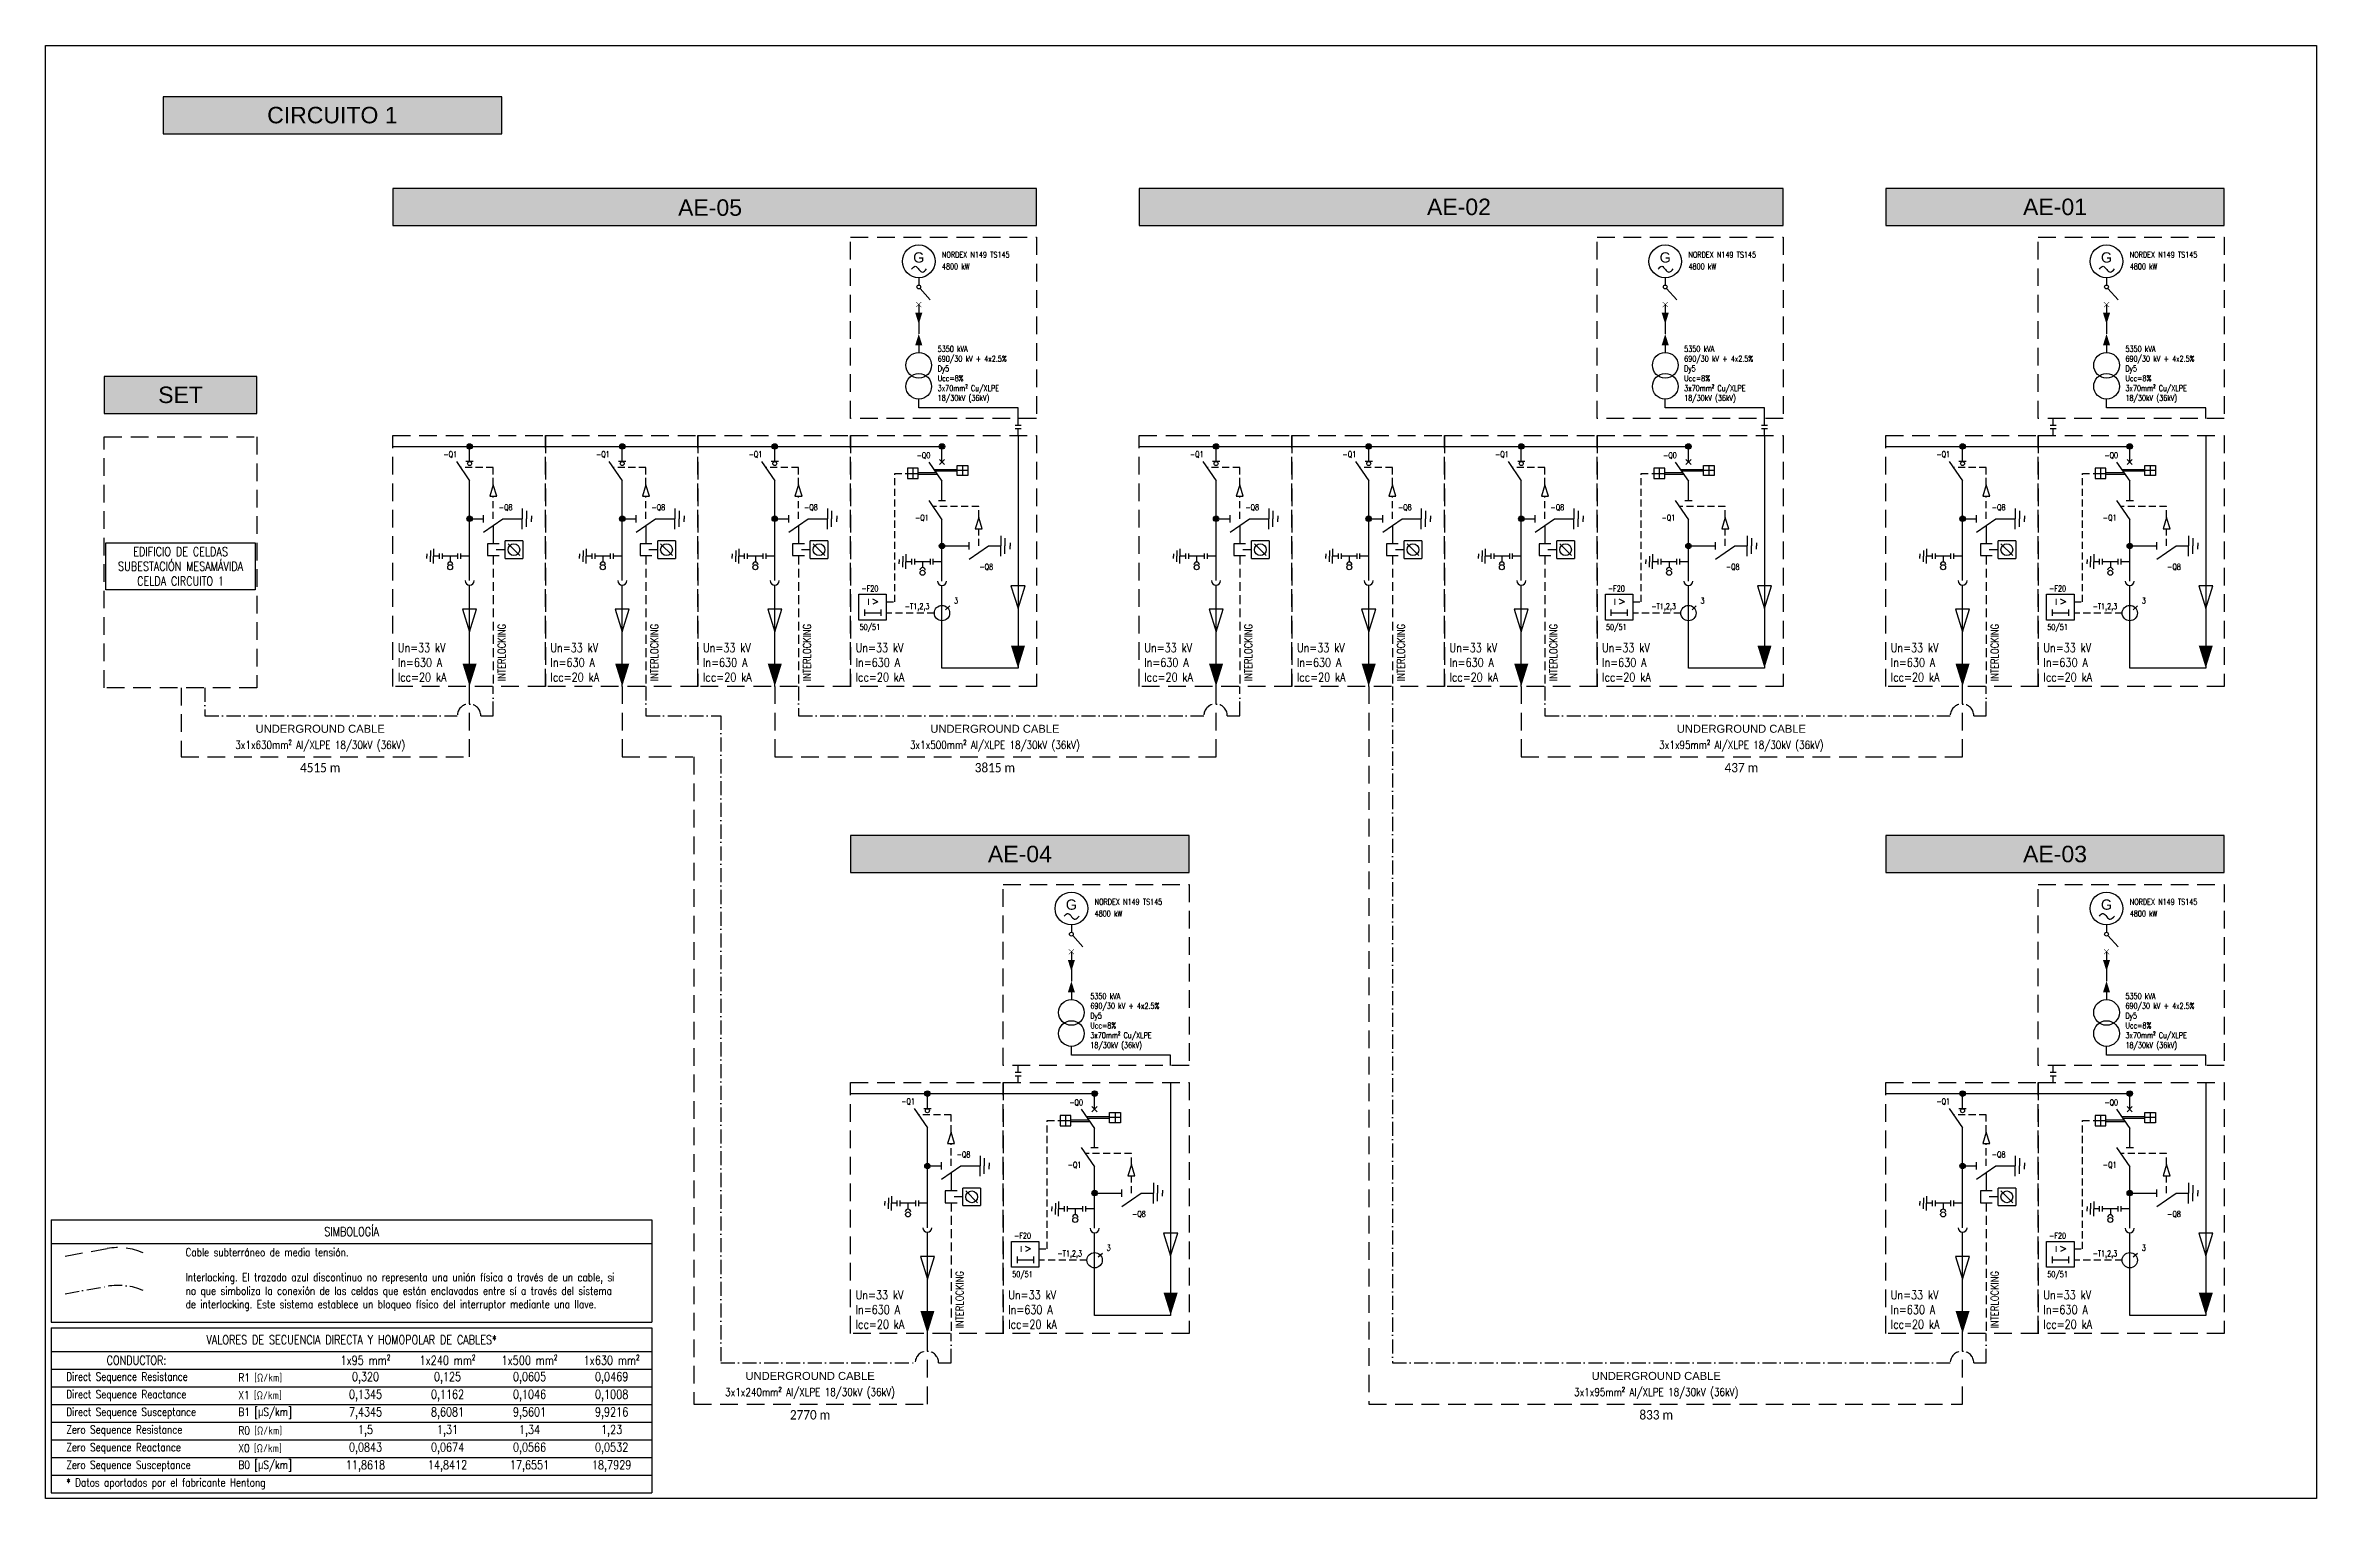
# Model space of a CAD drawing. Header units: metres. Extents: x 0 to 1236, y 0 to 247.
# Drawn here: x 0 to 386, y 0 to 247 of the extents above; entities that cross this region are included whole.
import ezdxf
from ezdxf.enums import TextEntityAlignment as Align

# ---------------------------------------------------------------- set-up
doc = ezdxf.new("R2010")
doc.units = ezdxf.units.M
for name, pattern in [('ACAD_ISO10W100', [18, 12, -3, 0, -3]), ('CONTINUA', [0]), ('OCULTA3', [0.45, 0.3, -0.15])]:
    doc.linetypes.add(name, pattern=pattern)
for name, color, linetype in [('0-R3D Cables MT', 10, 'Continuous'), ('0-R3D Interlocking', 160, 'Continuous'), ('0-R3D Textos', 7, 'Continuous'), ('ESQUEMA UNIFILAR', 6, 'Continuous')]:
    doc.layers.add(name, color=color, linetype=linetype)
doc.layers.add('0-R3D Maquetación', color=6, linetype='Continuous', plot=False)
doc.styles.add('arial', font='arial.ttf')
doc.styles.add('ROMANS', font='ROMANS.shx', dxfattribs={"width": 0.8})
doc.styles.add('SIMPLEX', font='calibri.ttf', dxfattribs={"width": 0.9, "height": 2})
doc.styles.get("Standard").update_dxf_attribs({"font": 'arial.ttf'})

# ---------------------------------------------------------------- blocks, each defined once
blk = doc.blocks.new('Secuencia D-H Hentong')
for p, q in [((0, 28), (102.08, 28)), ((0, 28), (0, 0)), ((102.08, 28), (102.08, 0)), ((0, 24), (102.08, 24)), ((0, 21), (102.08, 21)), ((0, 18), (102.08, 18)), ((0, 15), (102.08, 15)), ((0, 12), (102.08, 12)), ((0, 9), (102.08, 9)), ((0, 6), (102.08, 6)), ((0, 3), (102.08, 3)), ((0, 0), (102.08, 0))]:
    blk.add_line(p, q)
at = {"char_height": 1.5, "style": 'ROMANS'}
for s, width, insert, attachment_point in [('CONDUCTOR:', 23.8721, (14.48, 22.5), 5), ('1x95 mm²', 23.8721, (53.4, 22.5), 5), ('1x240 mm²', 23.8721, (67.34, 22.5), 5), ('1x500 mm²', 23.8721, (81.28, 22.5), 5), ('1x630 mm²', 23.8721, (95.23, 22.5), 5), ('{\\H0.91667x;Direct Sequence Resistance}', 23.8721, (2.55, 19.5), 4), ('{\\H0.91667x;R1 [Ω/km]}', 23.8721, (31.81, 19.5), 4), ('0,320', 23.8721, (53.4, 19.5), 5), ('0,125', 23.8721, (67.34, 19.5), 5), ('0,0605', 23.8721, (81.28, 19.5), 5), ('0,0469', 23.8721, (95.23, 19.5), 5), ('{\\H0.91667x;Direct Sequence Reactance}', 23.8721, (2.55, 16.5), 4), ('{\\H0.91667x;X1 [Ω/km]}', 23.8721, (31.81, 16.5), 4), ('0,1345', 23.8721, (53.4, 16.5), 5), ('0,1162', 23.8721, (67.34, 16.5), 5), ('0,1046', 23.8721, (81.28, 16.5), 5), ('0,1008', 23.8721, (95.23, 16.5), 5), ('{\\H0.91667x;Direct Sequence Susceptance}', 30.5365, (2.55, 13.5), 4), ('{\\H0.91667x;B1 [\\fArial|b0|i0|c0|p34;μ\\Fromans|c0;S/km]}', 23.8721, (31.81, 13.5), 4), ('7,4345', 23.8721, (53.4, 13.5), 5), ('8,6081', 23.8721, (67.34, 13.5), 5), ('9,5601', 23.8721, (81.28, 13.5), 5), ('9,9216', 23.8721, (95.23, 13.5), 5), ('{\\H0.91667x;Zero Sequence Resistance}', 23.8721, (2.55, 10.5), 4), ('{\\H0.91667x;Zero Sequence Reactance}', 23.8721, (2.55, 7.5), 4), ('{\\H0.91667x;X0 [Ω/km]}', 23.8721, (31.81, 7.5), 4), ('{\\H0.91667x;R0 [Ω/km]}', 23.8721, (31.81, 10.5), 4), ('0,0843', 23.8721, (53.4, 7.5), 5), ('1,5', 23.8721, (53.4, 10.5), 5), ('0,0674', 23.8721, (67.34, 7.5), 5), ('1,31', 23.8721, (67.34, 10.5), 5), ('0,0566', 23.8721, (81.28, 7.5), 5), ('1,34', 23.8721, (81.28, 10.5), 5), ('0,0532', 23.8721, (95.23, 7.5), 5), ('1,23', 23.8721, (95.23, 10.5), 5), ('{\\H0.91667x;Zero Sequence Susceptance}', 30.5365, (2.55, 4.5), 4), ('{\\H0.91667x;B0 [\\fArial|b0|i0|c0|p34;μ\\Fromans|c0;S/km]}', 23.8721, (31.81, 4.5), 4), ('11,8618', 23.8721, (53.4, 4.5), 5), ('14,8412', 23.8721, (67.34, 4.5), 5), ('17,6551', 23.8721, (81.28, 4.5), 5), ('18,7929', 23.8721, (95.23, 4.5), 5), ('{\\H0.91667x;* Datos aportados por el fabricante Hentong}', 57.4106, (2.55, 1.5), 4)]:
    blk.add_mtext_dynamic_manual_height_columns(s, width=width, gutter_width=12.5, heights=[0], dxfattribs=dict(at, insert=insert, attachment_point=attachment_point))
at = {"color": 154, "true_color": 0x005399, "insert": (51.04, 26), "char_height": 1.5, "attachment_point": 5, "style": 'ROMANS'}
blk.add_mtext_dynamic_manual_height_columns('VALORES DE SECUENCIA DIRECTA Y HOMOPOLAR DE CABLES*', width=63.9456, gutter_width=12.5, heights=[0], dxfattribs=at)
blk = doc.blocks.new('R3D-BLK-Leyenda')
for p, q in [((0, 17.37), (102.08, 17.37)), ((0, 17.37), (0, 0)), ((102.08, 17.37), (102.08, 0)), ((0, 13.37), (102.08, 13.37)), ((0, 0), (102.08, 0))]:
    blk.add_line(p, q)
at = {"layer": '0-R3D Cables MT', "linetype": 'OCULTA3', "ltscale": 10}
blk.add_lwpolyline([(2.37, 11.23), (9.51, 12.5, -0.148775), (15.63, 11.76, 0.210736)], format="xyb", dxfattribs=at)
at = {"layer": '0-R3D Interlocking', "linetype": 'ACAD_ISO10W100', "ltscale": 0.2}
blk.add_lwpolyline([(2.37, 4.82), (9.51, 6.08, -0.148775), (15.63, 5.35, 0.210736)], format="xyb", dxfattribs=at)
at = {"color": 154, "true_color": 0x005399, "insert": (51.04, 15.37), "char_height": 1.5, "attachment_point": 5, "style": 'ROMANS'}
blk.add_mtext_dynamic_manual_height_columns('SIMBOLOGÍA', width=63.9456, gutter_width=12.5, heights=[0], dxfattribs=at)
at = {"char_height": 1.5, "attachment_point": 4, "style": 'ROMANS'}
for s, width, insert in [('{\\H0.91667x;Cable subterráneo de media tensión.}', 45.4361, (22.82, 11.87)), ('{\\H0.91667x;Interlocking. El trazado azul discontinuo no representa una unión física a través de un cable, si no que simboliza la conexión de las celdas que están enclavadas entre sí a través del sistema de interlocking. Este sistema establece un bloqueo físico del interruptor mediante una llave.}', 79.2607, (22.82, 5.1))]:
    blk.add_mtext_dynamic_manual_height_columns(s, width=width, gutter_width=12.5, heights=[0], dxfattribs=dict(at, insert=insert))
blk = doc.blocks.new('R3D-BLK-Celda linea')
h = blk.add_hatch(color=256)
h.dxf.hatch_style = 1
edge = h.paths.add_edge_path()
edge.add_arc((0.09, 40.78), 0.461, 0, 360)
h = blk.add_hatch(color=256)
h.dxf.hatch_style = 1
edge = h.paths.add_edge_path()
edge.add_arc((0.09, 28.48), 0.461, 0, 360)
for p, q in [((0.09, 38.22), (0.09, 40.78)), ((-2.16, 38.22), (0.09, 34.94)), ((0.72, 38.21), (-0.52, 38.21)), ((0.09, 17.97), (0.09, 34.94)), ((0.09, 28.48), (2.48, 28.48)), ((2.48, 27.86), (2.48, 29.1)), ((2.48, 26.22), (5.76, 28.48)), ((4.12, 27.35), (4.12, 24.23)), ((5.76, 28.48), (9.03, 28.48)), ((9.03, 30.22), (9.03, 28.48)), ((9.03, 26.74), (9.03, 28.48)), ((9.75, 29.82), (9.75, 28.48)), ((9.75, 27.14), (9.75, 28.48)), ((10.61, 29.01), (10.61, 28.48)), ((10.61, 27.95), (10.61, 28.48)), ((-6.04, 23.37), (-6.04, 22.13)), ((-7.17, 22.51), (-7.17, 22.13)), ((-7.17, 21.75), (-7.17, 22.13)), ((-6.55, 23.08), (-6.55, 22.13)), ((-6.55, 21.17), (-6.55, 22.13)), ((-5.03, 22.13), (-6.04, 22.13)), ((-6.04, 20.88), (-6.04, 22.13)), ((-1.88, 22.13), (-4.53, 22.13)), ((-3.21, 22.13), (-3.21, 21.13)), ((0.09, 22.13), (-1.39, 22.13)), ((0.09, 0), (0.09, 17.21))]:
    blk.add_line(p, q)
at = {"linetype": 'OCULTA3', "ltscale": 4}
for p, q in [((4.12, 37.19), (-1.46, 37.19)), ((4.12, 34.23), (4.12, 37.19)), ((4.12, 28.48), (4.12, 32.31))]:
    blk.add_line(p, q, dxfattribs=at)
at = {"color": 160}
for p, q in [((6.12, 23.23), (4.62, 23.23)), ((6.12, 21.73), (6.12, 24.73)), ((9.12, 24.73), (6.12, 24.73)), ((8.62, 22.23), (6.62, 24.23)), ((9.12, 24.73), (9.12, 21.73)), ((6.12, 21.73), (9.12, 21.73))]:
    blk.add_line(p, q, dxfattribs=at)
at = {"linetype": 'OCULTA3', "ltscale": 10}
blk.add_lwpolyline([(-12.97, 42.64), (12.97, 42.64), (12.97, 0), (-12.97, 0)], close=True, dxfattribs=at)
for points in [[(-12.97, 40.78), (12.97, 40.78)], [(4.12, 34.23), (3.52, 32.31)], [(3.52, 32.31), (4.72, 32.31)], [(4.72, 32.31), (4.12, 34.23)], [(-5.03, 21.65), (-5.03, 22.6)], [(-4.53, 21.65), (-4.53, 22.6)], [(-1.88, 21.65), (-1.88, 22.6)], [(-1.39, 21.65), (-1.39, 22.6)], [(1.29, 13.09), (-1.11, 13.09)], [(-1.11, 13.09), (0.09, 9.25)], [(0.09, 9.25), (1.29, 13.09)]]:
    blk.add_lwpolyline(points)
at = {"color": 160}
blk.add_lwpolyline([(5.12, 24.23), (3.12, 24.23), (3.12, 22.23), (5.12, 22.23)], dxfattribs=at)
at = {"color": 160, "linetype": 'OCULTA3', "ltscale": 5}
blk.add_lwpolyline([(4.12, 22.23), (4.12, 0)], dxfattribs=at)
blk.add_lwpolyline([(0.09, 3.85, 2.4, 0, 0), (0.09, 0, 0, 0, 0)], format="xyseb")
for centre, radius in [((0.09, 40.78), 0.461), ((0.09, 37.87), 0.341), ((0.09, 28.48), 0.461), ((-3.21, 20.24), 0.419)]:
    blk.add_circle(centre, radius)
at = {"color": 160}
blk.add_circle((7.62, 23.23), 1, dxfattribs=at)
for centre, radius, start, end in [((-3.21, 20.67), 0.459, 0, 180), ((0.09, 17.97), 0.765, 180, 0)]:
    blk.add_arc(centre, radius, start, end)
at = {"attachment_point": 4, "style": 'ROMANS'}
for s, insert, char_height in [('-Q1', (-4.36, 39.4), 1), ('-Q8', (5.06, 30.38), 1), ('Un=33 kV\\PIn=630 A\\PIcc=20 kA', (-12.11, 4.06), 1.5)]:
    blk.add_mtext_dynamic_manual_height_columns(s, width=15.1181, gutter_width=12.5, heights=[0], dxfattribs=dict(at, insert=insert, char_height=char_height))
at = {"insert": (5.56, 0.89), "char_height": 1.3, "attachment_point": 4, "rotation": 90, "style": 'ROMANS'}
blk.add_mtext_dynamic_manual_height_columns('INTERLOCKING', width=15.1181, gutter_width=12.5, heights=[0], dxfattribs=at)
blk = doc.blocks.new('R3D-BLK-Celda protección')
h = blk.add_hatch(color=256)
h.dxf.hatch_style = 1
edge = h.paths.add_edge_path()
edge.add_arc((15.54, 40.78), 0.461, 0, 360)
h = blk.add_hatch(color=256)
h.dxf.hatch_style = 1
edge = h.paths.add_edge_path()
edge.add_arc((15.54, 23.86), 0.461, 0, 360)
for p, q in [((15.54, 38.13), (15.54, 40.78)), ((9.67, 36.19), (11.5, 36.19)), ((10.58, 37.07), (10.58, 35.31)), ((13.28, 38.12), (15.54, 34.85)), ((15.09, 37.68), (15.97, 38.56)), ((15.97, 37.68), (15.09, 38.56)), ((15.54, 31.6), (15.54, 34.85)), ((19.92, 36.69), (18.09, 36.69)), ((19.01, 37.56), (19.01, 35.81)), ((13.28, 31.6), (15.54, 28.32)), ((14.92, 31.6), (16.16, 31.6)), ((15.54, 17.88), (15.54, 28.32)), ((15.54, 23.86), (20.15, 23.86)), ((20.15, 23.24), (20.15, 24.48)), ((20.15, 21.6), (23.43, 23.86)), ((23.43, 23.86), (25.52, 23.86)), ((25.52, 25.6), (25.52, 23.86)), ((25.52, 22.12), (25.52, 23.86)), ((26.24, 25.2), (26.24, 23.86)), ((26.24, 22.52), (26.24, 23.86)), ((27.1, 24.39), (27.1, 23.86)), ((27.1, 23.33), (27.1, 23.86)), ((8.28, 21.57), (8.28, 21.19)), ((8.28, 20.81), (8.28, 21.19)), ((8.89, 22.15), (8.89, 21.19)), ((8.89, 20.24), (8.89, 21.19)), ((9.41, 22.44), (9.41, 21.19)), ((10.41, 21.19), (9.41, 21.19)), ((9.41, 19.95), (9.41, 21.19)), ((13.56, 21.19), (10.91, 21.19)), ((12.24, 21.19), (12.24, 20.19)), ((15.54, 21.19), (14.06, 21.19)), ((4.65, 14.37), (3.77, 14.79)), ((4.65, 14.37), (3.77, 13.95))]:
    blk.add_line(p, q)
at = {"linetype": 'OCULTA3', "ltscale": 4}
for p, q in [((21.79, 30.57), (13.99, 30.57)), ((21.79, 28.72), (21.79, 30.57)), ((21.79, 23.86), (21.79, 26.79))]:
    blk.add_line(p, q, dxfattribs=at)
at = {"linetype": 'OCULTA3', "ltscale": 10}
blk.add_lwpolyline([(0, 42.64), (31.61, 42.64), (31.61, 0), (0, 0)], close=True, dxfattribs=at)
for points in [[(28.46, 42.64), (28.46, 3.08), (15.54, 3.08), (15.54, 17.11)], [(0, 40.78), (15.54, 40.78)], [(11.5, 36.32), (14.53, 36.32)], [(11.5, 36.06), (14.7, 36.06)], [(18.09, 36.81), (14.18, 36.81)], [(18.09, 36.56), (14.36, 36.56)], [(21.79, 28.72), (21.19, 26.79)], [(22.39, 26.79), (21.79, 28.72)], [(21.19, 26.79), (22.39, 26.79)], [(10.41, 20.72), (10.41, 21.67)], [(10.91, 20.72), (10.91, 21.67)], [(13.56, 20.72), (13.56, 21.67)], [(14.06, 20.72), (14.06, 21.67)], [(29.66, 17.07), (27.26, 17.07)], [(27.26, 17.07), (28.46, 13.22)], [(28.46, 13.22), (29.66, 17.07)], [(2.36, 13.08), (2.36, 11.97)], [(2.36, 12.52), (5.13, 12.52)], [(5.13, 13.08), (5.13, 11.97)], [(16.14, 13.01), (16.86, 13.67)]]:
    blk.add_lwpolyline(points)
at = {"linetype": 'OCULTA3', "ltscale": 4}
for points in [[(6.07, 14.37), (7.5, 14.37), (7.5, 36.19), (9.67, 36.19)], [(14.24, 12.46), (6.07, 12.46)]]:
    blk.add_lwpolyline(points, dxfattribs=at)
for points in [[(11.5, 37.07), (9.67, 37.07), (9.67, 35.31), (11.5, 35.31)], [(18.09, 37.56), (19.92, 37.56), (19.92, 35.81), (18.09, 35.81)], [(1.41, 15.65), (6.07, 15.65), (6.07, 11.26), (1.41, 11.26)]]:
    blk.add_lwpolyline(points, close=True)
blk.add_lwpolyline([(28.46, 6.93, 2.4, 0, 0), (28.46, 3.08, 0, 0, 0)], format="xyseb")
for centre, radius in [((15.54, 40.78), 0.461), ((15.54, 23.86), 0.461), ((12.24, 19.3), 0.419), ((15.54, 12.46), 1.3)]:
    blk.add_circle(centre, radius)
for centre, radius, start, end in [((12.24, 19.73), 0.459, 0, 180), ((15.54, 17.88), 0.765, 180, 0)]:
    blk.add_arc(centre, radius, start, end)
at = {"style": 'ROMANS'}
for s, insert, char_height, attachment_point in [('-Q0', (12.39, 39.22), 1, 5), ('-Q1', (12.13, 28.62), 1, 5), ('-Q8', (23.06, 20.27), 1, 5), ('-F20', (3.28, 16.62), 1, 5), ('I', (3.05, 14.36), 1, 5), ('-T1,2,3', (11.31, 13.45), 1, 5), ('3', (17.93, 14.57), 1, 5), ('50/51', (3.28, 9.91), 1, 5), ('Un=33 kV\\PIn=630 A\\PIcc=20 kA', (0.86, 4.06), 1.5, 4)]:
    blk.add_mtext_dynamic_manual_height_columns(s, width=15.1181, gutter_width=12.5, heights=[0], dxfattribs=dict(at, insert=insert, char_height=char_height, attachment_point=attachment_point))
blk = doc.blocks.new('R3D-BLK-Diagrama aerogenerador')
blk.add_line((11.59, 12.34), (11.59, 11.11))
at = {"linetype": 'OCULTA3', "ltscale": 10}
blk.add_lwpolyline([(0, 30.7), (31.61, 30.7), (31.61, -0.09), (0, -0.09)], close=True, dxfattribs=at)
for points in [[(11.59, 23.82), (11.59, 22.55)], [(11.81, 22), (13.55, 20.08)], [(11.59, 19.26), (11.59, 15.92)], [(11.59, 15.92), (11.59, 14.26)], [(28.46, -0.09), (28.46, 1.69), (11.59, 1.69), (11.59, 3.17)]]:
    blk.add_lwpolyline(points)
at = {"const_width": 0.08}
for points in [[(11.15, 19.69), (12.03, 18.82)], [(12.03, 19.69), (11.15, 18.82)]]:
    blk.add_lwpolyline(points, dxfattribs=at)
for points in [[(11.59, 17.85, 1.2, 0, 0), (11.59, 15.92, 0, 0, 0)], [(11.59, 12.34, 1.2, 0, 0), (11.59, 14.26, 0, 0, 0)]]:
    blk.add_lwpolyline(points, format="xyseb")
for centre, radius in [((11.59, 26.6), 2.78), ((11.59, 22.24), 0.317), ((11.59, 8.93), 2.18), ((11.59, 5.35), 2.18)]:
    blk.add_circle(centre, radius)
blk.add_spline([(10.37, 25.28), (11, 25.76), (11.63, 25.19), (12.22, 24.77), (12.92, 25.32)], degree=3)
blk.add_text('G', height=1.75).set_placement((11.59, 27.26), align=Align.MIDDLE_CENTER)
at = {"char_height": 1, "attachment_point": 4, "style": 'ROMANS'}
for s, width, insert in [('NORDEX N149 TS145', 17.3586, (15.54, 27.73)), ('4800 kW', 12.0315, (15.54, 25.73)), ('\\A1;5350 kVA\\P690/30 kV + 4x2.5%\\PDy5\\PUcc=8%\\P3x70mm² Cu/XLPE\\P18/30kV (36kV)', 24.2504, (14.81, 7.38))]:
    blk.add_mtext_dynamic_manual_height_columns(s, width=width, gutter_width=12.5, heights=[0], dxfattribs=dict(at, insert=insert))

msp = doc.modelspace()

# ---------------------------------------------------------------- hatches: boundary and pattern name
at = {"layer": 'ESQUEMA UNIFILAR', "linetype": 'CONTINUA'}
h = msp.add_hatch(color=9, dxfattribs=at)
h.dxf.hatch_style = 1
h.paths.add_polyline_path([(20, 232), (77.55, 232), (77.55, 238.28), (20, 238.28)])
h = msp.add_hatch(color=9, dxfattribs=at)
h.dxf.hatch_style = 1
h.paths.add_polyline_path([(59.04, 216.4), (168.46, 216.4), (168.46, 222.68), (59.04, 222.68)])
h = msp.add_hatch(color=9, dxfattribs=at)
h.dxf.hatch_style = 1
h.paths.add_polyline_path([(185.91, 216.4), (295.32, 216.4), (295.32, 222.68), (185.91, 222.68)])
h = msp.add_hatch(color=9, dxfattribs=at)
h.dxf.hatch_style = 1
h.paths.add_polyline_path([(312.78, 216.4), (370.32, 216.4), (370.32, 222.68), (312.78, 222.68)])
h = msp.add_hatch(color=9, dxfattribs=at)
h.dxf.hatch_style = 1
h.paths.add_polyline_path([(10, 184.45), (35.93, 184.45), (35.93, 190.73), (10, 190.73)])
h = msp.add_hatch(color=9, dxfattribs=at)
h.dxf.hatch_style = 1
h.paths.add_polyline_path([(136.84, 106.4), (194.39, 106.4), (194.39, 112.68), (136.84, 112.68)])
h = msp.add_hatch(color=9, dxfattribs=at)
h.dxf.hatch_style = 1
h.paths.add_polyline_path([(312.78, 106.4), (370.32, 106.4), (370.32, 112.68), (312.78, 112.68)])

# ---------------------------------------------------------------- linework, layer by layer
at = {"linetype": 'ACAD_ISO10W100'}
msp.add_line((20, 232), (30, 232), dxfattribs=at)
for points in [[(164.79, 182.46), (165.81, 182.46)], [(164.79, 181.86), (165.81, 181.86)], [(165.3, 182.46), (165.3, 183.61)], [(165.3, 180.7), (165.3, 181.86)], [(291.66, 182.46), (292.68, 182.46)], [(291.66, 181.86), (292.68, 181.86)], [(292.17, 182.46), (292.17, 183.61)], [(292.17, 180.7), (292.17, 181.86)], [(340.73, 182.46), (341.74, 182.46)], [(340.73, 181.86), (341.74, 181.86)], [(341.24, 182.46), (341.24, 183.61)], [(341.24, 180.7), (341.24, 181.86)], [(165.3, 72.46), (165.3, 73.61)], [(341.24, 72.46), (341.24, 73.61)], [(164.79, 72.46), (165.81, 72.46)], [(164.79, 71.86), (165.81, 71.86)], [(165.3, 70.7), (165.3, 71.86)], [(340.73, 72.46), (341.74, 72.46)], [(340.73, 71.86), (341.74, 71.86)], [(341.24, 70.7), (341.24, 71.86)]]:
    msp.add_lwpolyline(points)
at = {"linetype": 'OCULTA3', "ltscale": 10}
msp.add_lwpolyline([(10, 180.46), (35.93, 180.46), (35.93, 137.82), (10, 137.82)], close=True, dxfattribs=at)
at = {"layer": '0-R3D Cables MT', "linetype": 'OCULTA3', "ltscale": 10}
for points in [[(23.07, 137.82), (23.07, 126.06), (72.1, 126.06), (72.1, 138.06)], [(98.03, 138.06), (98.03, 126.06), (110.2, 126.06), (110.2, 16.06), (149.9, 16.06), (149.9, 28.06)], [(123.97, 138.06), (123.97, 126.06), (198.97, 126.06), (198.97, 138.06)], [(224.9, 138.06), (224.9, 16.06), (325.84, 16.06), (325.84, 28.06)], [(250.84, 138.06), (250.84, 126.06), (325.84, 126.06), (325.84, 138.06)]]:
    msp.add_lwpolyline(points, dxfattribs=at)
at = {"layer": '0-R3D Interlocking', "linetype": 'ACAD_ISO10W100', "ltscale": 0.2}
for points in [[(27.1, 137.82), (27.1, 133.06), (70, 133.06, -1), (74, 133.06), (76.12, 133.06), (76.12, 138.06)], [(102.06, 138.06), (102.06, 133.06), (114.77, 133.06), (114.77, 23.06), (147.81, 23.06, -1), (151.81, 23.06), (153.93, 23.06), (153.93, 28.06)], [(127.99, 138.06), (127.99, 133.06), (196.87, 133.06, -1), (200.87, 133.06), (202.99, 133.06), (202.99, 138.06)], [(228.93, 138.06), (228.93, 23.06), (323.74, 23.06, -1), (327.74, 23.06), (329.86, 23.06), (329.86, 28.06)], [(254.86, 138.06), (254.86, 133.06), (323.74, 133.06, -1), (327.74, 133.06), (329.86, 133.06), (329.86, 138.06)]]:
    msp.add_lwpolyline(points, format="xyb", dxfattribs=at)
at = {"layer": '0-R3D Maquetación'}
msp.add_lwpolyline([(0, 247), (386, 247), (386, 0), (0, 0)], close=True, dxfattribs=at)
at = {"layer": 'ESQUEMA UNIFILAR', "color": 7, "linetype": 'CONTINUA'}
for points in [[(20, 232), (77.55, 232), (77.55, 238.28), (20, 238.28)], [(59.04, 216.4), (168.46, 216.4), (168.46, 222.68), (59.04, 222.68)], [(185.91, 216.4), (295.32, 216.4), (295.32, 222.68), (185.91, 222.68)], [(312.78, 216.4), (370.32, 216.4), (370.32, 222.68), (312.78, 222.68)], [(10, 184.45), (35.93, 184.45), (35.93, 190.73), (10, 190.73)], [(136.84, 106.4), (194.39, 106.4), (194.39, 112.68), (136.84, 112.68)], [(312.78, 106.4), (370.32, 106.4), (370.32, 112.68), (312.78, 112.68)]]:
    msp.add_lwpolyline(points, close=True, dxfattribs=at)

# ---------------------------------------------------------------- block references
for name, p in [('R3D-BLK-Diagrama aerogenerador', (136.84, 183.7)), ('R3D-BLK-Diagrama aerogenerador', (263.71, 183.7)), ('R3D-BLK-Diagrama aerogenerador', (338.71, 183.7)), ('R3D-BLK-Celda linea', (72, 138.06)), ('R3D-BLK-Celda linea', (97.94, 138.06)), ('R3D-BLK-Celda linea', (123.87, 138.06)), ('R3D-BLK-Celda protección', (136.84, 138.06)), ('R3D-BLK-Celda linea', (198.87, 138.06)), ('R3D-BLK-Celda linea', (224.81, 138.06)), ('R3D-BLK-Celda linea', (250.74, 138.06)), ('R3D-BLK-Celda protección', (263.71, 138.06)), ('R3D-BLK-Celda linea', (325.74, 138.06)), ('R3D-BLK-Celda protección', (338.71, 138.06)), ('R3D-BLK-Diagrama aerogenerador', (162.78, 73.7)), ('R3D-BLK-Diagrama aerogenerador', (338.71, 73.7)), ('R3D-BLK-Celda linea', (149.81, 28.06)), ('R3D-BLK-Celda protección', (162.78, 28.06)), ('R3D-BLK-Celda linea', (325.74, 28.06)), ('R3D-BLK-Celda protección', (338.71, 28.06)), ('R3D-BLK-Leyenda', (1, 30)), ('Secuencia D-H Hentong', (1, 1))]:
    msp.add_blockref(name, p)

# ---------------------------------------------------------------- texts
at = {"insert": (22.97, 158.46), "char_height": 1.5, "attachment_point": 5, "style": 'ROMANS', "bg_fill": 16}
msp.add_mtext_dynamic_manual_height_columns('EDIFICIO DE CELDAS\\PSUBESTACIÓN MESAMÁVIDA\\PCELDA CIRCUITO 1', width=23.8721, gutter_width=12.5, heights=[0], dxfattribs=at)
at = {"layer": '0-R3D Textos', "linetype": 'Continuous', "style": 'arial'}
for p in [(46.7, 130.17), (161.37, 130.17), (288.24, 130.17), (129.96, 20.17), (273.77, 20.17)]:
    msp.add_text('UNDERGROUND CABLE', height=1.36, dxfattribs=at).set_placement(p, align=Align.CENTER)
at = {"layer": '0-R3D Textos', "linetype": 'Continuous'}
for s, height, style, width, p in [('3x1x630mm² Al/XLPE 18/30kV (36kV)', 1.36, 'ROMANS', 0.8, (46.7, 127.43)), ('3x1x500mm² Al/XLPE 18/30kV (36kV)', 1.36, 'ROMANS', 0.8, (161.37, 127.43)), ('3x1x95mm² Al/XLPE 18/30kV (36kV)', 1.36, 'ROMANS', 0.8, (288.24, 127.43)), ('4515 m', 1.6, 'SIMPLEX', 0.9, (46.7, 123.44)), ('3815 m', 1.6, 'SIMPLEX', 0.9, (161.37, 123.44)), ('437 m', 1.6, 'SIMPLEX', 0.9, (288.24, 123.44)), ('3x1x240mm² Al/XLPE 18/30kV (36kV)', 1.36, 'ROMANS', 0.8, (129.96, 17.43)), ('3x1x95mm² Al/XLPE 18/30kV (36kV)', 1.36, 'ROMANS', 0.8, (273.77, 17.43)), ('2770 m', 1.6, 'SIMPLEX', 0.9, (129.96, 13.44)), ('833 m', 1.6, 'SIMPLEX', 0.9, (273.77, 13.44))]:
    msp.add_text(s, height=height, dxfattribs=dict(at, style=style, width=width)).set_placement(p, align=Align.CENTER)
at = {"layer": 'ESQUEMA UNIFILAR', "color": 154, "linetype": 'CONTINUA', "true_color": 0x005399, "char_height": 2.8, "attachment_point": 5}
for s, insert in [('CIRCUITO 1', (48.77, 235.14)), ('AE-05', (112.96, 219.42)), ('AE-02', (240.24, 219.54)), ('AE-01', (341.55, 219.54)), ('SET', (22.97, 187.59)), ('AE-04', (165.62, 109.54)), ('AE-03', (341.55, 109.54))]:
    msp.add_mtext_dynamic_manual_height_columns(s, width=61.0615, gutter_width=1, heights=[28.12], dxfattribs=dict(at, insert=insert))

doc.saveas('drawing.dxf')
